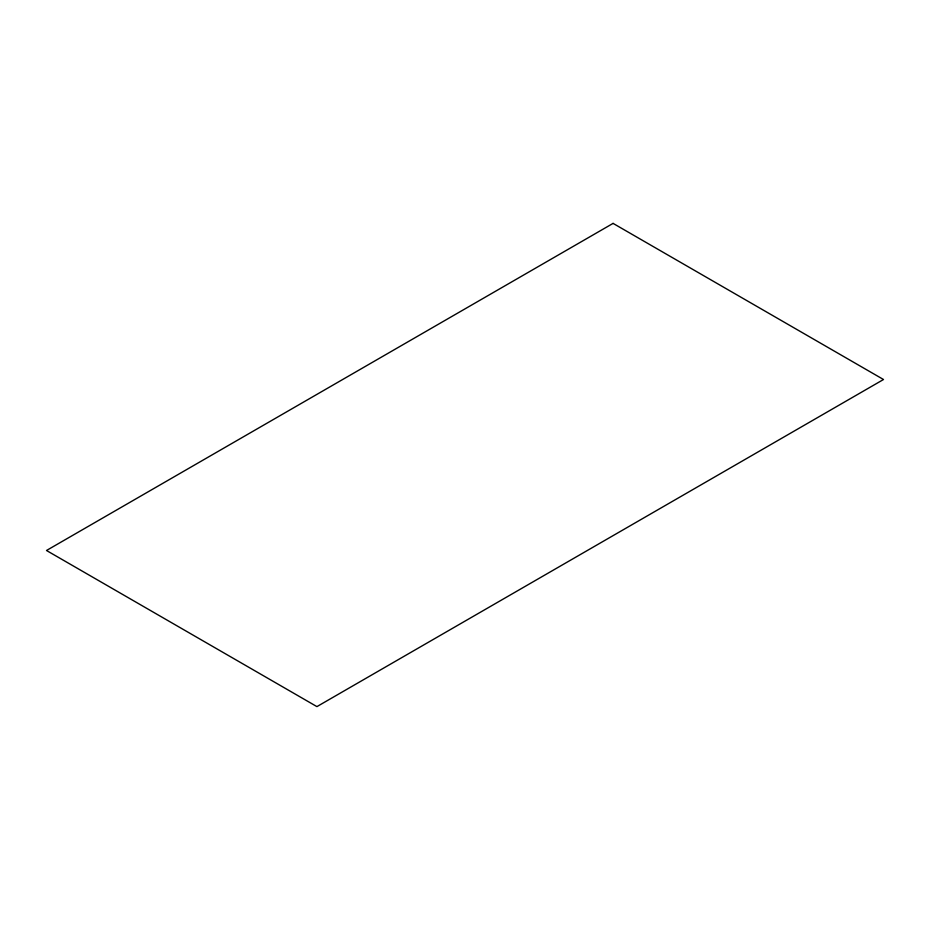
<?xml version="1.0" encoding="UTF-8"?>
<svg xmlns="http://www.w3.org/2000/svg" width="930" height="930" viewBox="0 0 930 930"><rect width="100%" height="100%" fill="white"/><g stroke="black" fill="none" stroke-linecap="round" stroke-linejoin="round"><path stroke-width="1.4" d="M613.079 223.386L46.5 550.49L316.921 706.614L883.5 379.51L613.079 223.386"/></g></svg>
